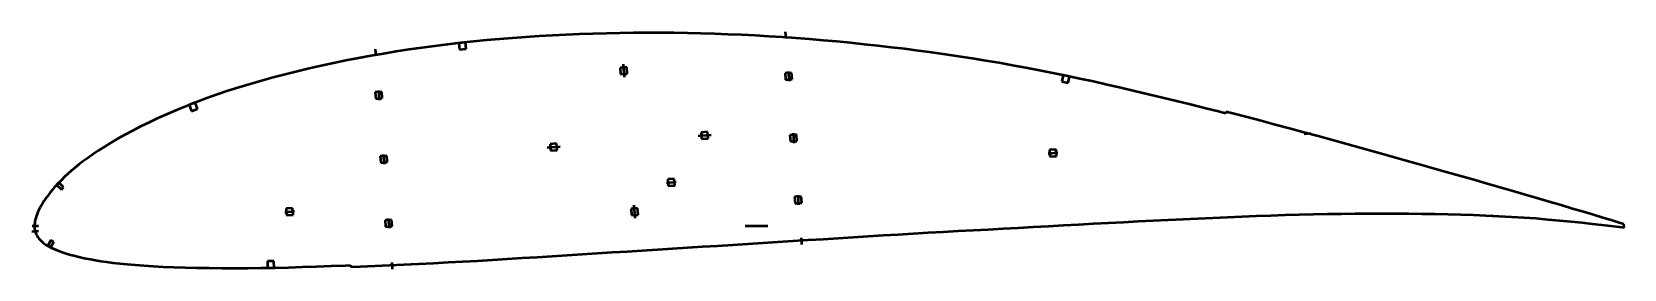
# Model space of a CAD drawing. Header units: metres. Extents: x -364 to 607, y -26 to 118.
import ezdxf

# ---------------------------------------------------------------- set-up
doc = ezdxf.new("R2010")
doc.units = ezdxf.units.M
for name, color, linetype, lineweight in [('FoilLayer', 1, 'Continuous', 50), ('StringerLayer', 1, 'Continuous', 50), ('SubLayer', 1, 'Continuous', 50)]:
    doc.layers.add(name, color=color, linetype=linetype, lineweight=lineweight)

msp = doc.modelspace()

# ---------------------------------------------------------------- linework, layer by layer
at = {"layer": 'FoilLayer'}
for p, q in [((-38.47, 116.63), (-46.63, 116.23)), ((-30.28, 116.98), (-38.47, 116.63)), ((-22.08, 117.26), (-30.28, 116.98)), ((-13.87, 117.49), (-22.08, 117.26)), ((-5.65, 117.65), (-13.87, 117.49)), ((2.59, 117.77), (-5.65, 117.65)), ((10.82, 117.82), (2.59, 117.77)), ((19.05, 117.81), (10.82, 117.82)), ((27.28, 117.75), (19.05, 117.81)), ((35.52, 117.62), (27.28, 117.75)), ((43.77, 117.44), (35.52, 117.62)), ((52.02, 117.19), (43.77, 117.44)), ((60.28, 116.89), (52.02, 117.19)), ((68.55, 116.53), (60.28, 116.89)), ((76.83, 116.12), (68.55, 116.53)), ((-134.18, 107.61), (-141.96, 106.4)), ((-126.37, 108.74), (-134.18, 107.61)), ((-118.53, 109.8), (-126.37, 108.74)), ((-110.67, 110.79), (-118.53, 109.8)), ((-102.8, 111.72), (-110.67, 110.79)), ((-94.91, 112.57), (-102.8, 111.72)), ((-86.99, 113.34), (-94.91, 112.57)), ((-79.02, 114.04), (-86.99, 113.34)), ((-70.99, 114.67), (-79.02, 114.04)), ((-62.91, 115.25), (-70.99, 114.67)), ((-54.78, 115.77), (-62.91, 115.25)), ((-46.63, 116.23), (-54.78, 115.77)), ((85.11, 115.64), (76.83, 116.12)), ((93.41, 115.11), (85.11, 115.64)), ((101.72, 114.53), (93.41, 115.11)), ((110.03, 113.89), (101.72, 114.53)), ((118.35, 113.2), (110.03, 113.89)), ((126.68, 112.46), (118.35, 113.2)), ((134.99, 111.66), (126.68, 112.46)), ((143.3, 110.82), (134.99, 111.66)), ((151.59, 109.93), (143.3, 110.82)), ((159.85, 108.99), (151.59, 109.93)), ((168.1, 107.99), (159.85, 108.99)), ((176.33, 106.93), (168.1, 107.99)), ((184.56, 105.82), (176.33, 106.93)), ((-187.66, 97.75), (-195.06, 96.06)), ((-180.18, 99.37), (-187.66, 97.75)), ((-172.64, 100.91), (-180.18, 99.37)), ((-165.05, 102.39), (-172.64, 100.91)), ((-157.4, 103.8), (-165.05, 102.39)), ((-149.7, 105.13), (-157.4, 103.8)), ((-141.96, 106.4), (-149.7, 105.13)), ((192.78, 104.65), (184.56, 105.82)), ((200.98, 103.43), (192.78, 104.65)), ((209.18, 102.16), (200.98, 103.43)), ((217.36, 100.83), (209.18, 102.16)), ((225.54, 99.44), (217.36, 100.83)), ((233.71, 97.99), (225.54, 99.44)), ((241.89, 96.48), (233.71, 97.99)), ((-224.01, 88.58), (-230.99, 86.57)), ((-216.89, 90.54), (-224.01, 88.58)), ((-209.67, 92.45), (-216.89, 90.54)), ((-202.4, 94.3), (-209.67, 92.45)), ((-195.06, 96.06), (-202.4, 94.3)), ((250.08, 94.92), (241.89, 96.48)), ((258.29, 93.29), (250.08, 94.92)), ((266.52, 91.61), (258.29, 93.29)), ((274.76, 89.87), (266.52, 91.61)), ((283.03, 88.07), (274.76, 89.87)), ((291.35, 86.21), (283.03, 88.07)), ((-257.47, 77.91), (-263.74, 75.57)), ((-251.06, 80.18), (-257.47, 77.91)), ((-244.52, 82.37), (-251.06, 80.18)), ((-237.83, 84.5), (-244.52, 82.37)), ((-230.99, 86.57), (-237.83, 84.5)), ((299.71, 84.29), (291.35, 86.21)), ((308.15, 82.32), (299.71, 84.29)), ((316.63, 80.31), (308.15, 82.32)), ((325.15, 78.26), (316.63, 80.31)), ((333.67, 76.19), (325.15, 78.26)), ((-281.61, 68.23), (-287.2, 65.7)), ((-275.82, 70.73), (-281.61, 68.23)), ((-269.86, 73.17), (-275.82, 70.73)), ((-263.74, 75.57), (-269.86, 73.17)), ((342.19, 74.09), (333.67, 76.19)), ((350.72, 71.95), (342.19, 74.09)), ((359.26, 69.77), (350.72, 71.95)), ((363.57, 68.66), (359.26, 69.77)), ((363.83, 69.67), (363.57, 68.66)), ((368.09, 68.57), (363.83, 69.67)), ((376.68, 66.33), (368.09, 68.57)), ((-297.79, 60.59), (-302.73, 58.06)), ((-292.61, 63.15), (-297.79, 60.59)), ((-287.2, 65.7), (-292.61, 63.15)), ((385.29, 64.06), (376.68, 66.33)), ((393.91, 61.76), (385.29, 64.06)), ((402.56, 59.43), (393.91, 61.76)), ((411.24, 57.06), (402.56, 59.43)), ((-315.93, 50.66), (-319.78, 48.29)), ((-311.8, 53.09), (-315.93, 50.66)), ((-307.4, 55.55), (-311.8, 53.09)), ((-302.73, 58.06), (-307.4, 55.55)), ((419.95, 54.68), (411.24, 57.06)), ((428.68, 52.28), (419.95, 54.68)), ((437.42, 49.86), (428.68, 52.28)), ((446.16, 47.43), (437.42, 49.86)), ((-332.71, 39.43), (-335.37, 37.4)), ((-329.84, 41.53), (-332.71, 39.43)), ((-326.73, 43.71), (-329.84, 41.53)), ((-323.38, 45.97), (-326.73, 43.71)), ((-319.78, 48.29), (-323.38, 45.97)), ((454.9, 44.99), (446.16, 47.43)), ((463.64, 42.54), (454.9, 44.99)), ((472.36, 40.1), (463.64, 42.54)), ((481.01, 37.67), (472.36, 40.1)), ((-344.09, 29.92), (-345.86, 28.2)), ((-342.16, 31.7), (-344.09, 29.92)), ((-340.08, 33.54), (-342.16, 31.7)), ((-337.82, 35.44), (-340.08, 33.54)), ((-335.37, 37.4), (-337.82, 35.44)), ((489.56, 35.27), (481.01, 37.67)), ((497.98, 32.89), (489.56, 35.27)), ((506.25, 30.57), (497.98, 32.89)), ((514.37, 28.26), (506.25, 30.57)), ((-352.92, 20.43), (-354.02, 19.02)), ((-351.73, 21.89), (-352.92, 20.43)), ((-350.43, 23.39), (-351.73, 21.89)), ((-349.03, 24.94), (-350.43, 23.39)), ((-347.51, 26.54), (-349.03, 24.94)), ((-345.86, 28.2), (-347.51, 26.54)), ((522.37, 25.96), (514.37, 28.26)), ((530.24, 23.65), (522.37, 25.96)), ((538.01, 21.38), (530.24, 23.65)), ((545.68, 19.2), (538.01, 21.38)), ((-359.62, 10.17), (-360.15, 9.05)), ((-359.01, 11.31), (-359.62, 10.17)), ((-358.34, 12.51), (-359.01, 11.31)), ((-357.62, 13.75), (-358.34, 12.51)), ((-356.83, 15.01), (-357.62, 13.75)), ((-355.97, 16.31), (-356.83, 15.01)), ((-355.04, 17.64), (-355.97, 16.31)), ((-354.02, 19.02), (-355.04, 17.64)), ((553.28, 16.98), (545.68, 19.2)), ((560.82, 14.75), (553.28, 16.98)), ((568.14, 12.58), (560.82, 14.75)), ((575.14, 10.5), (568.14, 12.58)), ((581.75, 8.54), (575.14, 10.5)), ((-362.41, 0.87), (-362.45, -0.06)), ((-362.31, 1.8), (-362.41, 0.87)), ((-362.17, 2.77), (-362.31, 1.8)), ((-361.98, 3.77), (-362.17, 2.77)), ((-361.74, 4.78), (-361.98, 3.77)), ((-361.43, 5.78), (-361.74, 4.78)), ((-361.05, 6.81), (-361.43, 5.78)), ((-360.62, 7.92), (-361.05, 6.81)), ((-360.15, 9.05), (-360.62, 7.92)), ((255.58, -0.08), (264.75, 0.41)), ((264.75, 0.41), (273.91, 0.9)), ((273.91, 0.9), (283.06, 1.39)), ((283.06, 1.39), (292.2, 1.89)), ((292.2, 1.89), (301.31, 2.36)), ((301.31, 2.36), (310.41, 2.83)), ((310.41, 2.83), (319.51, 3.28)), ((319.51, 3.28), (328.62, 3.72)), ((328.62, 3.72), (337.72, 4.15)), ((337.72, 4.15), (346.78, 4.59)), ((346.78, 4.59), (355.77, 5)), ((355.77, 5), (364.7, 5.39)), ((364.7, 5.39), (373.59, 5.75)), ((373.59, 5.75), (382.45, 6.1)), ((382.45, 6.1), (391.22, 6.42)), ((391.22, 6.42), (399.9, 6.7)), ((399.9, 6.7), (408.53, 6.93)), ((408.53, 6.93), (417.15, 7.11)), ((417.15, 7.11), (425.74, 7.28)), ((425.74, 7.28), (434.25, 7.44)), ((434.25, 7.44), (442.6, 7.59)), ((442.6, 7.59), (450.8, 7.65)), ((450.8, 7.65), (458.96, 7.61)), ((458.96, 7.61), (467.13, 7.57)), ((467.13, 7.57), (475.22, 7.55)), ((475.22, 7.55), (483.2, 7.46)), ((483.2, 7.46), (491.15, 7.28)), ((491.15, 7.28), (499.07, 7.1)), ((499.07, 7.1), (506.92, 6.96)), ((506.92, 6.96), (514.65, 6.77)), ((514.65, 6.77), (522.35, 6.43)), ((522.35, 6.43), (530.1, 6.04)), ((530.1, 6.04), (537.82, 5.64)), ((537.82, 5.64), (545.34, 5.22)), ((545.34, 5.22), (552.7, 4.66)), ((552.7, 4.66), (560.03, 4.01)), ((560.03, 4.01), (567.23, 3.34)), ((567.23, 3.34), (574.19, 2.68)), ((574.19, 2.68), (580.81, 1.99)), ((580.81, 1.99), (587.08, 1.3)), ((587.9, 6.72), (581.75, 8.54)), ((587.08, 1.3), (592.96, 0.65)), ((593.54, 5.01), (587.9, 6.72)), ((592.96, 0.65), (598.42, 0.01)), ((598.7, 3.42), (593.54, 5.01)), ((598.42, 0.01), (603.46, -0.6)), ((603.47, 1.98), (598.7, 3.42)), ((606.44, 1.03), (603.47, 1.98)), ((606.57, -1.01), (606.44, 1.03)), ((-362.45, -0.06), (-362.44, -0.92)), ((-362.44, -0.92), (-362.37, -1.79)), ((-362.37, -1.79), (-362.24, -2.65)), ((-362.24, -2.65), (-362.02, -3.52)), ((-362.02, -3.52), (-361.72, -4.39)), ((-361.72, -4.39), (-361.35, -5.25)), ((-361.35, -5.25), (-360.91, -6.1)), ((-360.91, -6.1), (-360.38, -6.93)), ((-360.38, -6.93), (-359.77, -7.74)), ((-359.77, -7.74), (-359.08, -8.53)), ((-359.08, -8.53), (-358.3, -9.3)), ((-358.3, -9.3), (-357.45, -10.06)), ((90.72, -9.76), (99.9, -9.17)), ((99.9, -9.17), (109.09, -8.58)), ((109.09, -8.58), (118.26, -8)), ((118.26, -8), (127.42, -7.42)), ((127.42, -7.42), (136.58, -6.85)), ((136.58, -6.85), (145.73, -6.28)), ((145.73, -6.28), (154.88, -5.73)), ((154.88, -5.73), (164.03, -5.18)), ((164.03, -5.18), (173.16, -4.64)), ((173.16, -4.64), (182.28, -4.11)), ((182.28, -4.11), (191.41, -3.6)), ((191.41, -3.6), (200.56, -3.1)), ((200.56, -3.1), (209.73, -2.6)), ((209.73, -2.6), (218.9, -2.1)), ((218.9, -2.1), (228.07, -1.59)), ((228.07, -1.59), (237.25, -1.08)), ((237.25, -1.08), (246.41, -0.57)), ((246.41, -0.57), (255.58, -0.08)), ((603.46, -0.6), (606.57, -1.01)), ((-357.45, -10.06), (-356.52, -10.79)), ((-356.52, -10.79), (-355.52, -11.5)), ((-355.52, -11.5), (-354.44, -12.18)), ((-354.44, -12.18), (-353.28, -12.83)), ((-353.28, -12.83), (-352.03, -13.46)), ((-352.03, -13.46), (-350.69, -14.08)), ((-350.69, -14.08), (-349.25, -14.68)), ((-349.25, -14.68), (-347.72, -15.27)), ((-347.72, -15.27), (-346.09, -15.85)), ((-346.09, -15.85), (-344.35, -16.43)), ((-344.35, -16.43), (-342.51, -17.01)), ((-342.51, -17.01), (-340.54, -17.58)), ((-340.54, -17.58), (-338.44, -18.15)), ((-338.44, -18.15), (-336.19, -18.71)), ((-336.19, -18.71), (-333.77, -19.26)), ((-333.77, -19.26), (-331.16, -19.8)), ((-65.2, -19.56), (-56.1, -18.99)), ((-56.1, -18.99), (-46.97, -18.43)), ((-46.97, -18.43), (-37.84, -17.87)), ((-37.84, -17.87), (-28.69, -17.29)), ((-28.69, -17.29), (-19.51, -16.7)), ((-19.51, -16.7), (-10.32, -16.12)), ((-10.32, -16.12), (-1.14, -15.54)), ((-1.14, -15.54), (8.05, -14.97)), ((8.05, -14.97), (17.24, -14.4)), ((17.24, -14.4), (26.42, -13.83)), ((26.42, -13.83), (35.6, -13.24)), ((35.6, -13.24), (44.79, -12.66)), ((44.79, -12.66), (53.97, -12.07)), ((53.97, -12.07), (63.16, -11.49)), ((63.16, -11.49), (72.35, -10.92)), ((72.35, -10.92), (81.54, -10.34)), ((81.54, -10.34), (90.72, -9.76)), ((-331.16, -19.8), (-328.35, -20.34)), ((-328.35, -20.34), (-325.32, -20.88)), ((-325.32, -20.88), (-322.04, -21.42)), ((-322.04, -21.42), (-318.5, -21.95)), ((-318.5, -21.95), (-314.67, -22.45)), ((-314.67, -22.45), (-310.51, -22.93)), ((-310.51, -22.93), (-305.98, -23.37)), ((-305.98, -23.37), (-301.07, -23.79)), ((-301.07, -23.79), (-295.76, -24.19)), ((-295.76, -24.19), (-290.06, -24.56)), ((-290.06, -24.56), (-283.97, -24.88)), ((-283.97, -24.88), (-277.5, -25.15)), ((-277.5, -25.15), (-270.65, -25.37)), ((-270.65, -25.37), (-263.46, -25.54)), ((-263.46, -25.54), (-255.98, -25.67)), ((-255.98, -25.67), (-248.29, -25.77)), ((-248.29, -25.77), (-240.45, -25.81)), ((-240.45, -25.81), (-232.49, -25.78)), ((-232.49, -25.78), (-224.38, -25.67)), ((-224.38, -25.67), (-216.11, -25.51)), ((-216.11, -25.51), (-207.68, -25.3)), ((-207.68, -25.3), (-199.13, -25.05)), ((-199.13, -25.05), (-190.48, -24.76)), ((-190.48, -24.76), (-181.72, -24.44)), ((-181.72, -24.44), (-172.87, -24.11)), ((-172.87, -24.11), (-169.9, -23.99)), ((-169.9, -23.99), (-169.86, -25.04)), ((-169.86, -25.04), (-163.94, -24.81)), ((-163.94, -24.81), (-155.05, -24.44)), ((-155.05, -24.44), (-146.16, -24.05)), ((-146.16, -24.05), (-137.25, -23.62)), ((-137.25, -23.62), (-128.3, -23.17)), ((-128.3, -23.17), (-119.31, -22.7)), ((-119.31, -22.7), (-110.31, -22.23)), ((-110.31, -22.23), (-101.31, -21.74)), ((-101.31, -21.74), (-92.33, -21.23)), ((-92.33, -21.23), (-83.33, -20.69)), ((-83.33, -20.69), (-74.29, -20.13)), ((-74.29, -20.13), (-65.2, -19.56))]:
    msp.add_line(p, q, dxfattribs=at)
at = {"layer": 'StringerLayer'}
for p, q in [((-99.76, 112.05), (-103.73, 111.62)), ((-103.73, 111.62), (-103.31, 107.64)), ((-103.31, 107.64), (-99.33, 108.07)), ((-99.33, 108.07), (-99.76, 112.05)), ((264.63, 92.01), (263.8, 88.09)), ((263.8, 88.09), (267.72, 87.27)), ((268.54, 91.18), (264.63, 92.01)), ((267.72, 87.27), (268.54, 91.18)), ((-264.49, 75.28), (-268.21, 73.82)), ((-268.21, 73.82), (-266.75, 70.09)), ((-266.75, 70.09), (-263.03, 71.55)), ((-263.03, 71.55), (-264.49, 75.28)), ((-347.61, 26.43), (-348.99, 24.98)), ((-348.99, 24.98), (-346.08, 22.23)), ((-344.71, 23.68), (-347.61, 26.43)), ((-346.08, 22.23), (-344.71, 23.68)), ((-352.42, -8.72), (-354.38, -12.21)), ((-352.63, -13.19), (-350.67, -9.71)), ((-350.67, -9.71), (-352.42, -8.72)), ((-354.38, -12.21), (-352.63, -13.19)), ((-216.48, -21.51), (-220.48, -21.59)), ((-220.48, -21.59), (-220.4, -25.59)), ((-220.4, -25.59), (-216.4, -25.51)), ((-216.4, -25.51), (-216.48, -21.51))]:
    msp.add_line(p, q, dxfattribs=at)
at = {"layer": 'SubLayer'}
for p, q in [((95.15, 118.48), (95.46, 114.49)), ((-154.76, 107.8), (-154.46, 103.81)), ((-3.62, 98.67), (-3, 90.69)), ((-1.47, 96.83), (-5.46, 96.52)), ((-5.46, 96.52), (-5.15, 92.53)), ((-5.15, 92.53), (-1.16, 92.84)), ((-1.16, 92.84), (-1.47, 96.83)), ((99.08, 93.47), (95.1, 93.17)), ((95.1, 93.17), (95.4, 89.18)), ((95.4, 89.18), (99.39, 89.49)), ((97.01, 94.32), (97.47, 88.34)), ((99.39, 89.49), (99.08, 93.47)), ((-150.77, 81.91), (-154.75, 81.6)), ((-154.75, 81.6), (-154.45, 77.61)), ((-154.45, 77.61), (-150.46, 77.92)), ((-152.84, 82.75), (-152.38, 76.77)), ((-150.46, 77.92), (-150.77, 81.91)), ((-44.16, 50.26), (-48.14, 49.96)), ((-48.14, 49.96), (-47.84, 45.97)), ((-43.85, 46.27), (-44.16, 50.26)), ((42.01, 54.89), (49.99, 55.5)), ((47.84, 57.34), (43.85, 57.03)), ((43.85, 57.03), (44.16, 53.05)), ((44.16, 53.05), (48.14, 53.35)), ((48.14, 53.35), (47.84, 57.34)), ((101.99, 55.74), (98, 55.43)), ((98, 55.43), (98.31, 51.44)), ((98.31, 51.44), (102.29, 51.75)), ((99.92, 56.58), (100.38, 50.6)), ((102.29, 51.75), (101.99, 55.74)), ((411.51, 56.29), (415.5, 56.59)), ((-147.76, 42.84), (-151.75, 42.53)), ((-151.75, 42.53), (-151.44, 38.54)), ((-151.44, 38.54), (-147.45, 38.85)), ((-149.83, 43.68), (-149.37, 37.7)), ((-147.45, 38.85), (-147.76, 42.84)), ((-49.99, 47.81), (-42.01, 48.42)), ((-47.84, 45.97), (-43.85, 46.27)), ((255.4, 44.27), (261.38, 44.74)), ((260.23, 46.65), (256.24, 46.35)), ((256.24, 46.35), (256.55, 42.36)), ((256.55, 42.36), (260.54, 42.66)), ((260.54, 42.66), (260.23, 46.65)), ((22.72, 26.37), (28.7, 26.83)), ((27.55, 28.75), (23.56, 28.44)), ((23.56, 28.44), (23.87, 24.45)), ((23.87, 24.45), (27.86, 24.76)), ((27.86, 24.76), (27.55, 28.75)), ((530.01, 23.2), (530.31, 24.15)), ((-205.13, 10.85), (-209.12, 10.54)), ((-209.12, 10.54), (-208.81, 6.55)), ((-204.82, 6.86), (-205.13, 10.85)), ((5.15, 10.77), (1.16, 10.47)), ((1.16, 10.47), (1.47, 6.48)), ((3.62, 4.64), (3, 12.61)), ((5.46, 6.79), (5.15, 10.77)), ((104.89, 18.01), (100.9, 17.7)), ((100.9, 17.7), (101.21, 13.71)), ((101.21, 13.71), (105.2, 14.02)), ((102.82, 18.85), (103.28, 12.87)), ((105.2, 14.02), (104.89, 18.01)), ((568.41, 11.98), (568.72, 12.93)), ((-363.95, 0), (-359.95, 0)), ((-209.96, 8.47), (-203.98, 8.93)), ((-208.81, 6.55), (-204.82, 6.86)), ((-144.75, 3.77), (-148.74, 3.46)), ((-148.74, 3.46), (-148.43, -0.53)), ((-146.82, 4.61), (-146.36, -1.37)), ((-144.45, -0.22), (-144.75, 3.77)), ((1.47, 6.48), (5.46, 6.79)), ((70.79, 0), (84.49, 0)), ((526.78, 5.71), (526.86, 6.7)), ((566.68, 2.89), (566.76, 3.88)), ((586.59, 0.85), (586.66, 1.84)), ((587.59, 6.29), (587.93, 7.23)), ((-364.08, -3.39), (-360.1, -3.08)), ((-148.43, -0.53), (-144.45, -0.22)), ((104.83, -7.3), (105.14, -11.29)), ((-144.74, -22.43), (-144.44, -26.42))]:
    msp.add_line(p, q, dxfattribs=at)

doc.saveas('drawing.dxf')
